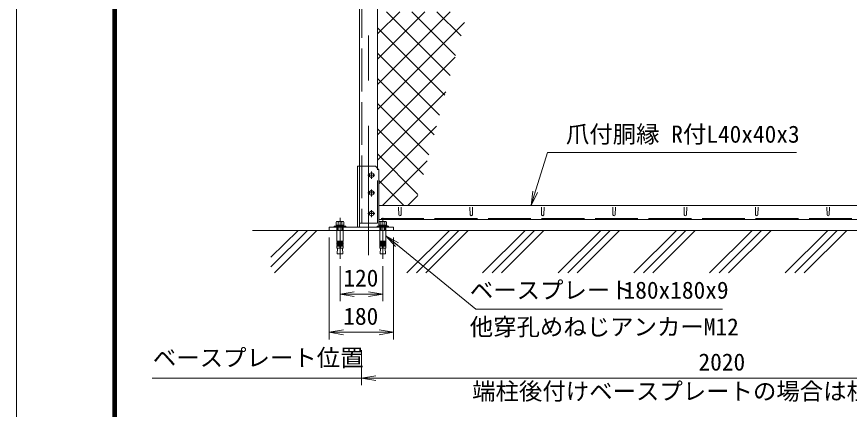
# Model space of a CAD drawing. Units: millimetres, scale not verified. Extents: x -4200 to 4200, y -2970 to 2970.
# Drawn here: x -4200 to -1866, y -330 to 772 of the extents above; entities that cross this region are included whole.
import ezdxf
from ezdxf.enums import TextEntityAlignment as Align

# ---------------------------------------------------------------- set-up
doc = ezdxf.new("R2010")
doc.units = ezdxf.units.MM
doc.header["$LTSCALE"] = 20
doc.linetypes.add('DASHED', pattern=[7.5, 6, -1.5])
doc.linetypes.add('USER1', pattern=[50.8, 31.75, -6.35, 6.35, -6.35])
for name, color, linetype, lineweight in [('0-0_D-STR1', 1, 'Continuous', 18), ('0-1_D-BMK', 2, 'USER1', 13), ('0-2_D-STR-DIM', 7, 'Continuous', 9), ('0-3_D-STR3', 3, 'Continuous', 13), ('0-5_D-STR-TXT', 7, 'Continuous', 9), ('0-6_0', 7, 'Continuous', 9), ('0-7_D-STR2', 7, 'Continuous', 9), ('0-8_D-TTL', 7, 'Continuous', 9), ('0-A_D-BGD', 7, 'Continuous', 9), ('0-B_D-DCR-HCH', 7, 'Continuous', 9)]:
    doc.layers.add(name, color=color, linetype=linetype, lineweight=lineweight)
doc.styles.add('ＭＳ ゴシック', font='')
doc.styles.get('ＭＳ ゴシック').set_extended_font_data('MS Gothic')

# ---------------------------------------------------------------- blocks, each defined once
blk = doc.blocks.new('_Open')
at = {"layer": '0-6_0'}
blk.add_line((-20, 3.33), (0, 0), dxfattribs=at)
blk.add_lwpolyline([(-20, -3.33), (0, 0), (-20, 0)], dxfattribs=at)

msp = doc.modelspace()

# ---------------------------------------------------------------- linework, layer by layer
at = {"layer": '0-0_D-STR1'}
for p, q in [((-3238.6, 2482.26), (-3238.6, 192.26)), ((-3188.6, 346.26), (-3188.6, 2482.26)), ((-3184.6, 242.26), (-1258.6, 242.26)), ((-3128.6, 215.39), (-3129.35, 236.89)), ((-3122.6, 215.39), (-3121.85, 236.89)), ((-2928.6, 215.39), (-2929.35, 236.89)), ((-2922.6, 215.39), (-2921.85, 236.89)), ((-2728.6, 215.39), (-2729.35, 236.89)), ((-2722.6, 215.39), (-2721.85, 236.89)), ((-2528.6, 215.39), (-2529.35, 236.89)), ((-2522.6, 215.39), (-2521.85, 236.89)), ((-2328.6, 215.39), (-2329.35, 236.89)), ((-2322.6, 215.39), (-2321.85, 236.89)), ((-2128.6, 215.39), (-2129.35, 236.89)), ((-2122.6, 215.39), (-2121.85, 236.89)), ((-1928.6, 215.39), (-1929.35, 236.89)), ((-1922.6, 215.39), (-1921.85, 236.89)), ((-1258.6, 202.26), (-3184.6, 202.26))]:
    msp.add_line(p, q, dxfattribs=at)
at = {"layer": '0-0_D-STR1', "linetype": 'DASHED'}
for p, q in [((-3232.6, 2482.26), (-3232.6, 192.26)), ((-3188.6, 192.26), (-3188.6, 346.26)), ((-3238.6, 192.26), (-3188.6, 192.26)), ((-1258.6, 205.26), (-3184.6, 205.26))]:
    msp.add_line(p, q, dxfattribs=at)
at = {"layer": '0-0_D-STR1'}
for centre in [(-3125.6, 216.64), (-2925.6, 216.64), (-2725.6, 216.64), (-2525.6, 216.64), (-2325.6, 216.64), (-2125.6, 216.64), (-1925.6, 216.64)]:
    msp.add_arc(centre, 3.25, 202.61986, 337.38014, dxfattribs=at)
at = {"layer": '0-1_D-BMK'}
for p, q in [((-3213.6, 2497.26), (-3213.6, 102.26)), ((-3195.6, 327.26), (-3215.6, 327.26)), ((-3205.6, 337.26), (-3205.6, 317.26)), ((-3205.6, 287.26), (-3205.6, 267.26)), ((-3195.6, 277.26), (-3215.6, 277.26)), ((-3195.6, 219.26), (-3215.6, 219.26)), ((-3205.6, 229.26), (-3205.6, 209.26)), ((-3293.6, 207.17), (-3293.6, 92.17)), ((-3173.6, 207.17), (-3173.6, 92.17))]:
    msp.add_line(p, q, dxfattribs=at)
at = {"layer": '0-2_D-STR-DIM'}
for p, q in [((-3323.6, 152.26), (-3323.6, -133.88)), ((-3143.6, 152.26), (-3143.6, -133.88)), ((-3293.6, 72.17), (-3293.6, -26.7)), ((-3173.6, 72.17), (-3173.6, -26.7)), ((-3253.6, -6.7), (-3213.6, -6.7)), ((-3283.6, -113.88), (-3183.6, -113.88)), ((-3233.6, -163.88), (-3233.6, -262.38)), ((-3820.55, -242.38), (-3233.6, -242.38)), ((-3193.6, -242.38), (-1253.6, -242.38))]:
    msp.add_line(p, q, dxfattribs=at)
msp.add_lwpolyline([(-2221.32, -49.34), (-2913.1, -49.34), (-3163.4, 155.98)], dxfattribs=at)
at = {"layer": '0-3_D-STR3'}
for p, q in [((-3244.6, 181.26), (-3244.6, 352.26)), ((-3238.6, 181.26), (-3238.6, 352.26)), ((-3184.6, 183.56), (-3184.6, 342.26)), ((-3284.95, 172.26), (-3302.25, 172.26)), ((-3182.25, 172.26), (-3164.95, 172.26))]:
    msp.add_line(p, q, dxfattribs=at)
at = {"layer": '0-3_D-STR3', "lineweight": 18}
for p, q in [((-3304, 186.56), (-3304, 194.86)), ((-3301.4, 197.36), (-3285.81, 197.36)), ((-3287.6, 197.36), (-3299.6, 197.36)), ((-3298.8, 186.56), (-3298.8, 194.86)), ((-3288.41, 186.56), (-3288.41, 194.86)), ((-3283.21, 194.86), (-3283.21, 186.56)), ((-3184, 194.86), (-3184, 186.56)), ((-3165.81, 197.36), (-3181.4, 197.36)), ((-3179.6, 197.36), (-3167.6, 197.36)), ((-3178.8, 186.56), (-3178.8, 194.86)), ((-3168.41, 186.56), (-3168.41, 194.86)), ((-3163.21, 186.56), (-3163.21, 194.86)), ((-3309.6, 181.26), (-3309.6, 183.56)), ((-3309.6, 183.56), (-3277.6, 183.56)), ((-3277.6, 181.26), (-3309.6, 181.26)), ((-3304.35, 186.56), (-3282.85, 186.56)), ((-3304.35, 183.56), (-3304.35, 186.56)), ((-3282.85, 183.56), (-3304.35, 183.56)), ((-3283.21, 186.56), (-3304, 186.56)), ((-3302.25, 172.26), (-3302.25, 142.22)), ((-3299.61, 172.26), (-3299.61, 181.26)), ((-3298.53, 172.26), (-3298.53, 181.26)), ((-3295.1, 183.56), (-3294.3, 186.56)), ((-3292.1, 186.56), (-3292.91, 183.56)), ((-3288.69, 172.26), (-3288.69, 181.26)), ((-3287.61, 181.26), (-3287.61, 172.26)), ((-3284.95, 172.26), (-3284.95, 142.22)), ((-3282.85, 186.56), (-3282.85, 183.56)), ((-3277.6, 183.56), (-3277.6, 181.26)), ((-3189.6, 183.56), (-3189.6, 181.26)), ((-3157.6, 183.56), (-3189.6, 183.56)), ((-3189.6, 181.26), (-3157.6, 181.26)), ((-3162.85, 186.56), (-3184.35, 186.56)), ((-3184.35, 186.56), (-3184.35, 183.56)), ((-3184.35, 183.56), (-3162.85, 183.56)), ((-3184, 186.56), (-3163.21, 186.56)), ((-3182.25, 172.26), (-3182.25, 142.22)), ((-3179.6, 181.26), (-3179.6, 172.26)), ((-3178.52, 172.26), (-3178.52, 181.26)), ((-3175.1, 186.56), (-3174.3, 183.56)), ((-3172.1, 183.56), (-3172.91, 186.56)), ((-3168.68, 172.26), (-3168.68, 181.26)), ((-3167.6, 172.26), (-3167.6, 181.26)), ((-3164.95, 172.26), (-3164.95, 142.22)), ((-3162.85, 183.56), (-3162.85, 186.56)), ((-3157.6, 181.26), (-3157.6, 183.56)), ((-3294.6, 142.22), (-3302.25, 142.22)), ((-3302.25, 139.72), (-3301.82, 142.18)), ((-3294.6, 142.22), (-3294.6, 122.26)), ((-3292.6, 142.22), (-3292.6, 122.26)), ((-3292.6, 142.22), (-3284.95, 142.22)), ((-3284.95, 139.72), (-3285.39, 142.18)), ((-3174.6, 142.22), (-3182.25, 142.22)), ((-3182.25, 139.72), (-3181.82, 142.18)), ((-3174.6, 142.22), (-3174.6, 122.26)), ((-3172.6, 142.22), (-3164.95, 142.22)), ((-3172.6, 142.22), (-3172.6, 122.26)), ((-3164.95, 139.72), (-3165.39, 142.18)), ((-3302.25, 139.72), (-3294.6, 139.72)), ((-3302.25, 139.72), (-3302.25, 138.22)), ((-3302.25, 138.22), (-3294.6, 138.22)), ((-3302.25, 135.72), (-3301.82, 138.18)), ((-3302.25, 135.72), (-3294.6, 135.72)), ((-3302.25, 135.72), (-3302.25, 134.22)), ((-3302.25, 134.22), (-3294.6, 134.22)), ((-3302.25, 131.72), (-3301.82, 134.18)), ((-3302.25, 131.72), (-3294.6, 131.72)), ((-3302.25, 131.72), (-3302.25, 130.22)), ((-3302.25, 130.22), (-3294.6, 130.22)), ((-3302.25, 127.76), (-3301.82, 130.22)), ((-3302.25, 127.76), (-3294.6, 127.76)), ((-3302.25, 127.76), (-3302.25, 122.26)), ((-3284.95, 122.26), (-3302.25, 122.26)), ((-3300.27, 122.26), (-3301.18, 106.16)), ((-3284.95, 139.72), (-3292.6, 139.72)), ((-3284.95, 138.22), (-3292.6, 138.22)), ((-3284.95, 135.72), (-3292.6, 135.72)), ((-3284.95, 134.22), (-3292.6, 134.22)), ((-3284.95, 131.72), (-3292.6, 131.72)), ((-3284.95, 130.22), (-3292.6, 130.22)), ((-3284.95, 127.76), (-3292.6, 127.76)), ((-3286.94, 122.26), (-3286.02, 106.16)), ((-3284.95, 135.72), (-3285.39, 138.18)), ((-3284.95, 131.72), (-3285.39, 134.18)), ((-3284.95, 127.76), (-3285.39, 130.22)), ((-3284.95, 139.72), (-3284.95, 138.22)), ((-3284.95, 135.72), (-3284.95, 134.22)), ((-3284.95, 131.72), (-3284.95, 130.22)), ((-3284.95, 127.76), (-3284.95, 122.26)), ((-3182.25, 139.72), (-3174.6, 139.72)), ((-3182.25, 139.72), (-3182.25, 138.22)), ((-3182.25, 138.22), (-3174.6, 138.22)), ((-3182.25, 135.72), (-3181.82, 138.18)), ((-3182.25, 135.72), (-3174.6, 135.72)), ((-3182.25, 135.72), (-3182.25, 134.22)), ((-3182.25, 134.22), (-3174.6, 134.22)), ((-3182.25, 131.72), (-3181.82, 134.18)), ((-3182.25, 131.72), (-3174.6, 131.72)), ((-3182.25, 131.72), (-3182.25, 130.22)), ((-3182.25, 127.76), (-3181.82, 130.22)), ((-3182.25, 130.22), (-3174.6, 130.22)), ((-3182.25, 127.76), (-3174.6, 127.76)), ((-3182.25, 127.76), (-3182.25, 122.26)), ((-3182.25, 122.26), (-3164.95, 122.26)), ((-3180.27, 122.26), (-3181.18, 106.16)), ((-3164.95, 139.72), (-3172.6, 139.72)), ((-3164.95, 138.22), (-3172.6, 138.22)), ((-3164.95, 135.72), (-3172.6, 135.72)), ((-3164.95, 134.22), (-3172.6, 134.22)), ((-3164.95, 131.72), (-3172.6, 131.72)), ((-3164.95, 130.22), (-3172.6, 130.22)), ((-3164.95, 127.76), (-3172.6, 127.76)), ((-3166.94, 122.26), (-3166.02, 106.16)), ((-3164.95, 135.72), (-3165.39, 138.18)), ((-3164.95, 131.72), (-3165.39, 134.18)), ((-3164.95, 127.76), (-3165.39, 130.22)), ((-3164.95, 139.72), (-3164.95, 138.22)), ((-3164.95, 135.72), (-3164.95, 134.22)), ((-3164.95, 131.72), (-3164.95, 130.22)), ((-3164.95, 127.76), (-3164.95, 122.26)), ((-3301.18, 106.16), (-3286.02, 106.16)), ((-3166.02, 106.16), (-3181.18, 106.16))]:
    msp.add_line(p, q, dxfattribs=at)
at = {"layer": '0-3_D-STR3', "linetype": 'DASHED'}
for p, q in [((-3302.1, 172.26), (-3302.1, 181.26)), ((-3285.09, 172.26), (-3285.09, 181.26)), ((-3182.11, 172.26), (-3182.11, 181.26)), ((-3165.1, 172.26), (-3165.1, 181.26))]:
    msp.add_line(p, q, dxfattribs=at)
at = {"layer": '0-3_D-STR3'}
msp.add_lwpolyline([(-3244.6, 352.26), (-3194.6, 352.26), (-3184.6, 342.26)], dxfattribs=at)
for points in [[(-3199.1, 331.01), (-3205.6, 334.77), (-3212.1, 331.01), (-3212.1, 323.51), (-3205.6, 319.75), (-3199.1, 323.51)], [(-3199.1, 281.01), (-3205.6, 284.77), (-3212.1, 281.01), (-3212.1, 273.51), (-3205.6, 269.75), (-3199.1, 273.51)], [(-3199.1, 223.01), (-3205.6, 226.77), (-3212.1, 223.01), (-3212.1, 215.51), (-3205.6, 211.75), (-3199.1, 215.51)], [(-3323.6, 172.26), (-3143.6, 172.26), (-3143.6, 181.26), (-3323.6, 181.26)]]:
    msp.add_lwpolyline(points, close=True, dxfattribs=at)
for centre in [(-3205.6, 327.26), (-3205.6, 277.26), (-3205.6, 219.26)]:
    msp.add_circle(centre, 6.25, dxfattribs=at)
at = {"layer": '0-3_D-STR3', "lineweight": 18}
for centre, radius, start, end in [((-3301.4, 194.76), 2.6, 2.20423, 177.79577), ((-3293.6, 190.71), 6.65, 38.61324, 141.38676), ((-3285.81, 194.76), 2.6, 2.20423, 177.79577), ((-3181.4, 194.76), 2.6, 2.20423, 177.79577), ((-3173.6, 190.71), 6.65, 38.61324, 141.38676), ((-3165.81, 194.76), 2.6, 2.20423, 177.79577), ((-3293.6, 142.22), 1, 0, 180), ((-3173.6, 142.22), 1, 0, 180)]:
    msp.add_arc(centre, radius, start, end, dxfattribs=at)
at = {"layer": '0-5_D-STR-TXT'}
msp.add_lwpolyline([(-2014.48, 391.13), (-2712.36, 391.13), (-2757.72, 244.17)], dxfattribs=at)
at = {"layer": '0-7_D-STR2'}
for p, q in [((-3188.6, 723.18), (-3126.27, 785.51)), ((-3188.6, 652.47), (-3055.56, 785.51)), ((-3188.6, 581.76), (-2984.85, 785.51)), ((-2984.62, 606.91), (-3163.22, 785.51)), ((-2969.55, 662.55), (-3092.51, 785.51)), ((-2954.47, 718.18), (-3021.8, 785.51)), ((-3188.6, 511.05), (-2944.43, 755.22)), ((-2999.7, 551.28), (-3188.6, 740.18)), ((-3014.78, 495.65), (-3188.6, 669.47)), ((-3188.6, 440.34), (-2970.72, 658.22)), ((-3029.86, 440.02), (-3188.6, 598.76)), ((-3188.6, 369.63), (-2997.01, 561.22)), ((-3044.93, 384.38), (-3188.6, 528.05)), ((-3060.01, 328.75), (-3188.6, 457.34)), ((-3184.6, 302.92), (-3023.3, 464.22)), ((-3075.09, 273.12), (-3188.6, 386.63)), ((-3174.55, 242.26), (-3049.58, 367.22)), ((-3114.94, 242.26), (-3184.6, 311.92)), ((-3103.84, 242.26), (-3075.87, 270.22))]:
    msp.add_line(p, q, dxfattribs=at)
at = {"layer": '0-8_D-TTL', "color": 2, "lineweight": 18}
msp.add_lwpolyline([(-4200, 2970), (4200, 2970), (4200, -2970), (-4200, -2970)], close=True, dxfattribs=at)
at = {"layer": '0-8_D-TTL'}
for points in [[(-3930, 2750), (3930, 2750), (3930, -2750), (-3930, -2750)], [(-3927.5, 2747.5), (3927.5, 2747.5), (3927.5, -2747.5), (-3927.5, -2747.5)], [(-3925, 2745), (3925, 2745), (3925, -2745), (-3925, -2745)], [(-3922.5, 2742.5), (3922.5, 2742.5), (3922.5, -2742.5), (-3922.5, -2742.5)], [(-3920, 2740), (3920, 2740), (3920, -2740), (-3920, -2740)]]:
    msp.add_lwpolyline(points, close=True, dxfattribs=at)
at = {"layer": '0-A_D-BGD'}
msp.add_line((-3538.6, 172.26), (-713.6, 172.26), dxfattribs=at)
at = {"layer": '0-B_D-DCR-HCH'}
for p, q in [((-3487.12, 70.03), (-3384.88, 172.26)), ((-3487.12, 96.54), (-3411.4, 172.26)), ((-3477.43, 53.2), (-3358.37, 172.26)), ((-3106.2, 53.2), (-2987.14, 172.26)), ((-3079.68, 53.2), (-2960.62, 172.26)), ((-3053.16, 53.2), (-2934.1, 172.26)), ((-2894.07, 53.2), (-2775, 172.26)), ((-2867.55, 53.2), (-2748.49, 172.26)), ((-2841.03, 53.2), (-2721.97, 172.26)), ((-2681.93, 53.2), (-2562.87, 172.26)), ((-2655.42, 53.2), (-2536.36, 172.26)), ((-2628.9, 53.2), (-2509.84, 172.26)), ((-2469.8, 53.2), (-2350.74, 172.26)), ((-2443.28, 53.2), (-2324.22, 172.26)), ((-2416.77, 53.2), (-2297.71, 172.26)), ((-2257.67, 53.2), (-2138.61, 172.26)), ((-2231.15, 53.2), (-2112.09, 172.26)), ((-2204.64, 53.2), (-2085.57, 172.26)), ((-2045.54, 53.2), (-1926.48, 172.26)), ((-2019.02, 53.2), (-1899.96, 172.26)), ((-1992.5, 53.2), (-1873.44, 172.26))]:
    msp.add_line(p, q, dxfattribs=at)

# ---------------------------------------------------------------- block references
at = {"layer": '0-2_D-STR-DIM', "xscale": 2, "yscale": 2}
for p, rotation in [((-3164.95, 157.24), 140.86198), ((-3293.6, -6.7), 180), ((-3323.6, -113.88), 180), ((-3233.6, -242.38), 180)]:
    msp.add_blockref('_Open', p, dxfattribs=dict(at, rotation=rotation))
for p in [(-3173.6, -6.7), (-3143.6, -113.88)]:
    msp.add_blockref('_Open', p, dxfattribs=at)
at = {"layer": '0-5_D-STR-TXT', "xscale": 2, "yscale": 2, "rotation": 252.84683}
msp.add_blockref('_Open', (-2758.31, 242.26), dxfattribs=at)

# ---------------------------------------------------------------- texts
at = {"layer": '0-2_D-STR-DIM', "style": 'ＭＳ ゴシック'}
for s, p in [('120', (-3284.25, 0.05)), ('180', (-3284.53, -107.14)), ('2020', (-2288.85, -235.63))]:
    msp.add_text(s, height=48.09, dxfattribs=at).set_placement(p, align=Align.BOTTOM_LEFT)
at = {"layer": '0-5_D-STR-TXT', "style": 'ＭＳ ゴシック'}
for s, p in [('爪付胴縁 R付L40x40x3', (-2660.42, 403.71)), ('ベースプレート', (-2929.79, -33.94)), (' 180x180x9', (-2531.62, -33.94)), ('他穿孔めねじアンカーM12', (-2930.03, -136.96)), ('ベースプレート位置', (-3818.22, -223.68)), ('端柱後付けベースプレートの場合は柱間隔+20mm', (-2923.35, -317.65))]:
    msp.add_text(s, height=48.09, dxfattribs=at).set_placement(p, align=Align.BOTTOM_LEFT)

doc.saveas('drawing.dxf')
